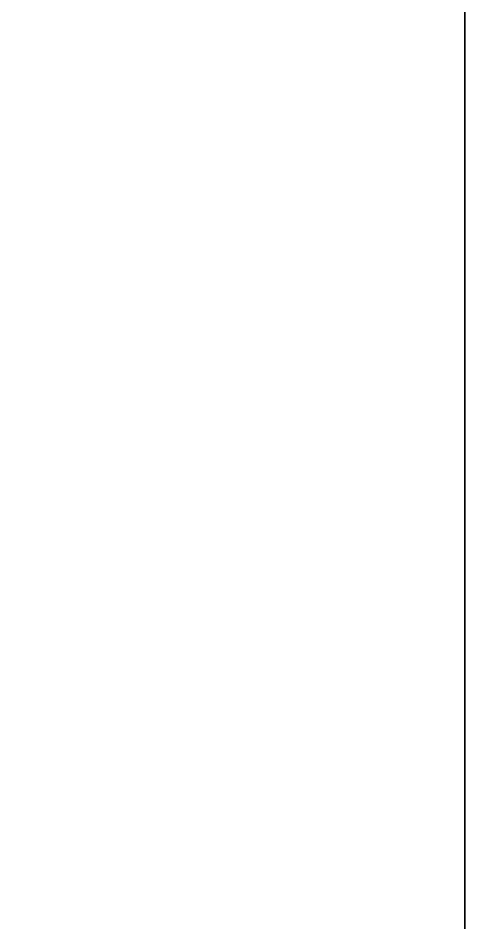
# Model space of a CAD drawing. Header units: millimetres. Extents: x 0 to 1594, y 0 to 281.
# Drawn here: x 1547.8 to 1594, y 140.5 to 234.1 of the extents above; entities that cross this region are included whole.
import ezdxf

# ---------------------------------------------------------------- set-up
doc = ezdxf.new("R2010")
doc.units = ezdxf.units.MM
doc.layers.add('Border (ISO)', color=7, linetype='Continuous', lineweight=35)
doc.layers.add('Symbol (ISO)', color=7, linetype='Continuous', lineweight=18)
doc.styles.add('Note Text (TK)', font='')
doc.styles.get('Note Text (TK)').set_extended_font_data('MS PGothic')
doc.dimstyles.new('Default - Method 1b (TK)$7', dxfattribs={"dimtxt": 2.5, "dimasz": 2.5, "dimexe": 1, "dimexo": 1.5, "dimgap": 1, "dimtad": 1, "dimtoh": 1, "dimrnd": 1e-08, "dimdsep": 46, "dimtxsty": 'Note Text (TK)', "dimcen": 0.09, "dimdle": 5, "dimclrd": 256, "dimclre": 100, "dimclrt": 7, "dimadec": 1, "dimazin": 1, "dimtfac": 1, "dimtmove": 0, "dimatfit": 3, "dimfxl": 0, "dimtolj": 1, "dimlwd": -1, "dimlwe": -1, "dimarcsym": 0})

# ---------------------------------------------------------------- blocks, each defined once
blk = doc.blocks.new('図面枠 tk図枠')
at = {"layer": 'Border (ISO)'}
blk.add_line((405.5, 289), (405.5, 8), dxfattribs=at)

msp = doc.modelspace()

# ---------------------------------------------------------------- block references
msp.add_blockref('図面枠 tk図枠', (1188.5, -8))

# ---------------------------------------------------------------- leaders
at = {"layer": 'Symbol (ISO)', "color": 100, "true_color": 0x00ff40, "annotation_type": 0, "has_hookline": 1, "hookline_direction": 0, "text_width": 34.1477}
msp.add_leader([(1524.5559, 222.8602), (1538.4364, 246.3986), (1540.9364, 246.3986)], dimstyle='Default - Method 1b (TK)$7', override={"dimgap": 0, "dimtad": 1}, dxfattribs=at)

doc.saveas('drawing.dxf')
